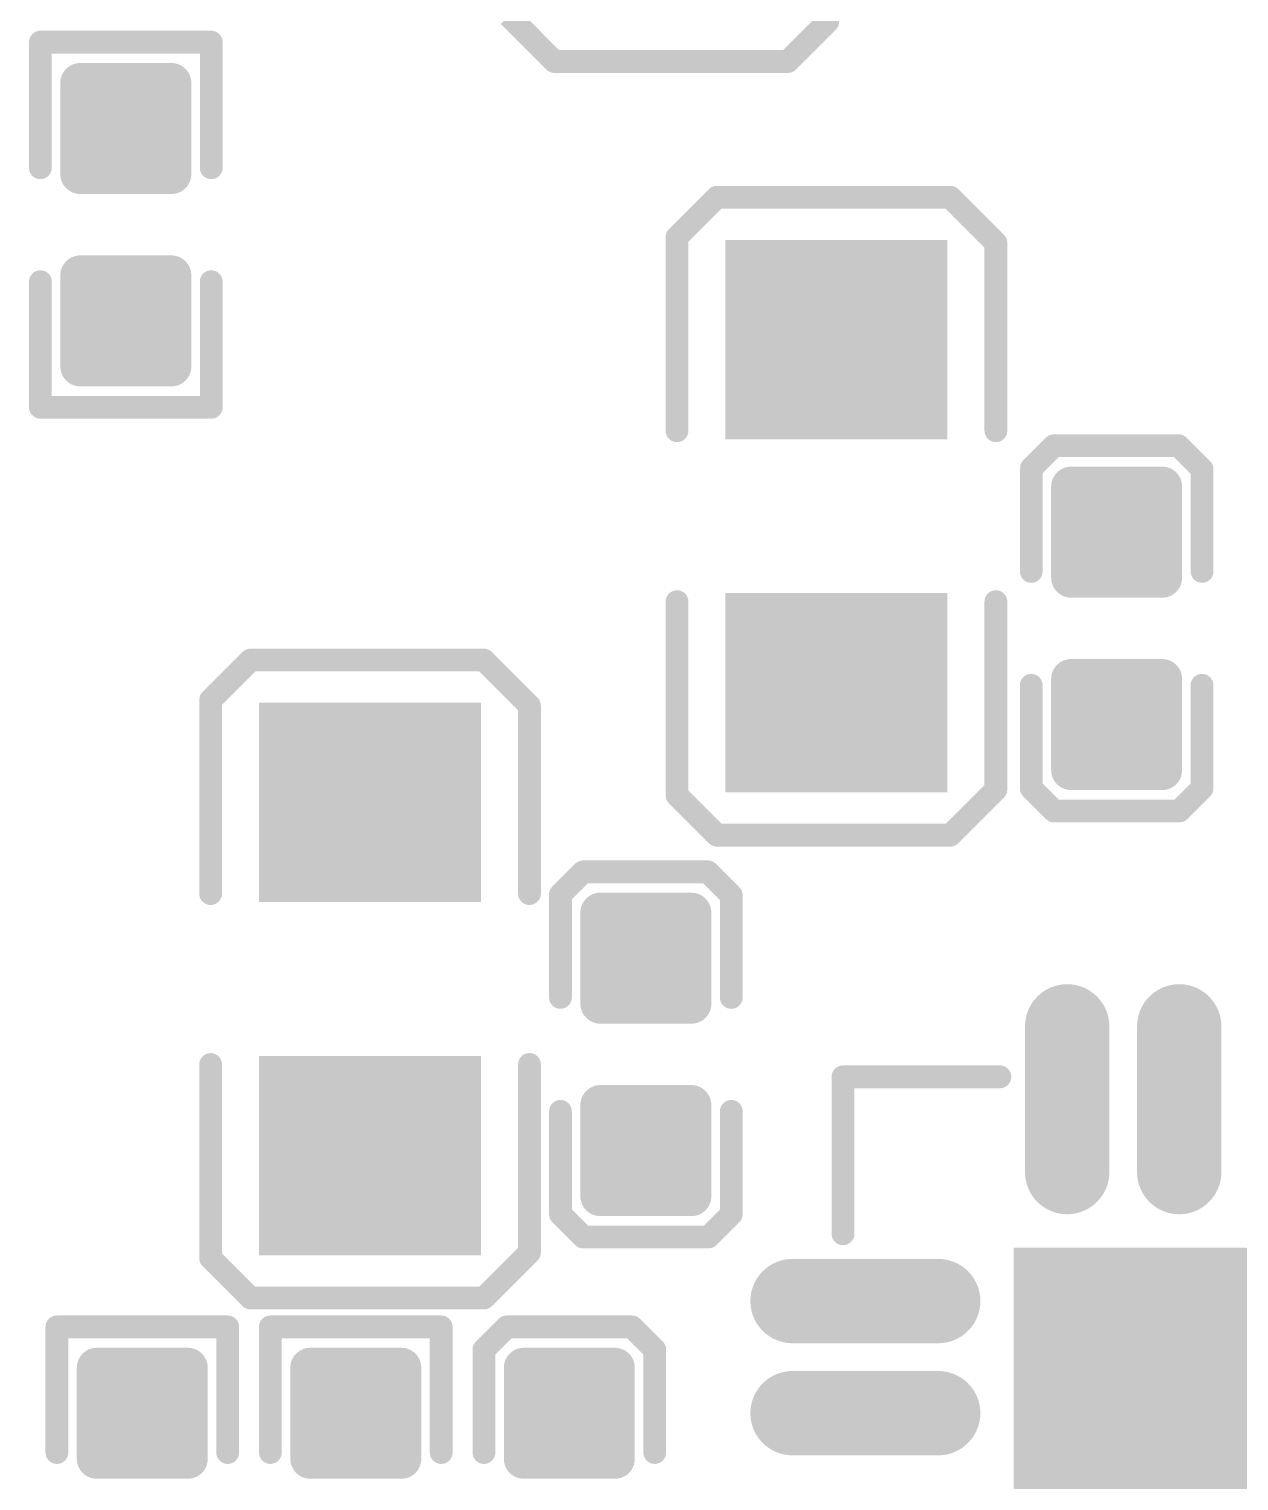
# Model space of a CAD drawing. Extents: x 18.8 to 58.3, y 22.4 to 94.7.
# Drawn here: x 33.85 to 39.25, y 44.5 to 50.97 of the extents above; entities that cross this region are included whole.
import ezdxf

# ---------------------------------------------------------------- set-up
doc = ezdxf.new("R2010")
doc.units = 0
doc.header["$MEASUREMENT"] = 0
doc.layers.get('0').update_dxf_attribs({"linetype": 'CONTINUOUS'})
doc.layers.add('SILKTOP_PHO', color=251, linetype='CONTINUOUS')
doc.layers.add('SOLDERTOP_PHO', color=7, linetype='CONTINUOUS')

# ---------------------------------------------------------------- blocks, each defined once
blk = doc.blocks.new('ROUND_33')
at = {"const_width": 0.0508}
blk.add_lwpolyline([(-0.0254, 0, 1), (0.0254, 0, 1)], format="xyb", close=True, dxfattribs=at)
blk = doc.blocks.new('RECTANGLE_197')
blk.add_solid([(0.4953, 0.4445), (0.4953, -0.4445), (-0.4953, 0.4445), (-0.4953, -0.4445)])
blk = doc.blocks.new('OBLONG_277')
at = {"const_width": 0.376172}
blk.add_lwpolyline([(0, 0.324994), (0, -0.324994)], dxfattribs=at)
at = {"const_width": 0.188086}
for points in [[(-0.094042, 0.324994, 1), (0.094042, 0.324994, 1)], [(-0.094042, -0.324994, 1), (0.094042, -0.324994, 1)]]:
    blk.add_lwpolyline(points, format="xyb", close=True, dxfattribs=at)
blk = doc.blocks.new('OBLONG_278')
at = {"const_width": 0.376172}
blk.add_lwpolyline([(0.324994, 0), (-0.324994, 0)], dxfattribs=at)
at = {"const_width": 0.188086}
for points in [[(-0.419036, 0, 1), (-0.230952, 0, 1)], [(0.230952, 0, 1), (0.419036, 0, 1)]]:
    blk.add_lwpolyline(points, format="xyb", close=True, dxfattribs=at)
blk = doc.blocks.new('SQUARE_279')
blk.add_solid([(1.738122, 1.738122), (1.738122, -1.738122), (-1.738122, 1.738122), (-1.738122, -1.738122)])
blk = doc.blocks.new('ROUND_158')
at = {"const_width": 0.0889}
blk.add_lwpolyline([(-0.04445, 0, 1), (0.04445, 0, 1)], format="xyb", close=True, dxfattribs=at)

msp = doc.modelspace()

# ---------------------------------------------------------------- linework, layer by layer
at = {"layer": 'SILKTOP_PHO', "const_width": 0.1016}
for points in [[(37.411152, 51.869086), (37.411152, 51.005486)], [(36.191952, 50.827686), (35.988752, 51.030886)], [(37.411152, 51.005486), (37.233352, 50.827686)], [(34.661094, 50.9143), (33.899094, 50.9143)], [(33.899094, 50.9143), (33.899094, 50.353976)], [(34.661094, 50.353976), (34.661094, 50.9143)], [(37.233352, 50.827686), (36.191952, 50.827686)], [(36.738814, 50.044604), (36.916614, 50.222404)], [(36.916614, 50.222404), (37.958014, 50.222404)], [(37.958014, 50.222404), (38.161214, 50.019204)], [(36.738814, 49.181004), (36.738814, 50.044604)], [(38.161214, 50.019204), (38.161214, 49.181004)], [(33.899094, 49.285652), (33.899094, 49.845976)], [(34.661094, 49.845976), (34.661094, 49.285652)], [(34.661094, 49.285652), (33.899094, 49.285652)], [(38.318948, 49.012856), (38.420294, 49.114456)], [(38.420294, 49.114456), (38.976046, 49.114456)], [(38.976046, 49.114456), (39.080948, 49.009554)], [(38.318948, 48.553878), (38.318948, 49.012856)], [(39.080948, 49.009554), (39.080948, 48.553878)], [(36.738814, 48.419004), (36.738814, 47.555404)], [(38.161214, 47.580804), (38.161214, 48.419004)], [(34.6583, 47.9806), (34.8361, 48.1584)], [(34.8361, 48.1584), (35.8775, 48.1584)], [(35.8775, 48.1584), (36.0807, 47.9552)], [(38.318948, 48.045878), (38.318948, 47.587154)], [(39.080948, 47.587154), (39.080948, 48.045878)], [(34.6583, 47.117), (34.6583, 47.9806)], [(36.0807, 47.9552), (36.0807, 47.117)], [(36.738814, 47.555404), (36.916614, 47.377604)], [(37.958014, 47.377604), (38.161214, 47.580804)], [(38.318948, 47.587154), (38.420548, 47.485554)], [(38.979348, 47.485554), (39.080948, 47.587154)], [(38.420548, 47.485554), (38.979348, 47.485554)], [(36.916614, 47.377604), (37.958014, 47.377604)], [(36.218876, 47.112682), (36.320476, 47.214282)], [(36.320476, 47.214282), (36.875974, 47.214282)], [(36.875974, 47.214282), (36.980876, 47.10938)], [(36.218876, 46.653958), (36.218876, 47.112682)], [(36.980876, 47.10938), (36.980876, 46.653958)], [(34.6583, 46.355), (34.6583, 45.4914)], [(36.0807, 45.5168), (36.0807, 46.355)], [(38.178994, 46.299882), (37.479224, 46.299882)], [(37.479224, 46.299882), (37.479224, 45.600112)], [(36.218876, 46.145958), (36.218876, 45.687234)], [(36.980876, 45.687234), (36.980876, 46.145958)], [(36.218876, 45.687234), (36.320476, 45.585634)], [(36.879276, 45.585634), (36.980876, 45.687234)], [(36.320476, 45.585634), (36.879276, 45.585634)], [(34.6583, 45.4914), (34.8361, 45.3136)], [(35.8775, 45.3136), (36.0807, 45.5168)], [(34.8361, 45.3136), (35.8775, 45.3136)], [(33.9725, 44.624498), (33.9725, 45.184822)], [(33.9725, 45.184822), (34.7345, 45.184822)], [(34.7345, 45.184822), (34.7345, 44.624498)], [(35.687, 45.184822), (34.925, 45.184822)], [(34.925, 45.184822), (34.925, 44.624498)], [(35.687, 44.624498), (35.687, 45.184822)], [(35.9791, 45.184822), (35.8775, 45.083222)], [(36.5379, 45.184822), (35.9791, 45.184822)], [(36.6395, 45.083222), (36.5379, 45.184822)], [(35.8775, 45.083222), (35.8775, 44.624498)], [(36.6395, 44.624498), (36.6395, 45.083222)]]:
    msp.add_lwpolyline(points, dxfattribs=at)
at = {"layer": 'SOLDERTOP_PHO', "const_width": 0.1778}
for points in [[(34.076894, 50.325782), (34.076894, 50.732182)], [(34.076894, 50.732182), (34.483294, 50.732182)], [(34.1122, 50.325782), (34.1122, 50.732182)], [(34.29, 50.325782), (34.29, 50.732182)], [(34.4678, 50.325782), (34.4678, 50.732182)], [(34.483294, 50.732182), (34.483294, 50.325782)], [(34.076894, 50.6476), (34.483294, 50.6476)], [(34.076894, 50.4698), (34.483294, 50.4698)], [(34.483294, 50.325782), (34.076894, 50.325782)], [(34.076894, 49.46777), (34.076894, 49.87417)], [(34.076894, 49.87417), (34.483294, 49.87417)], [(34.1122, 49.46777), (34.1122, 49.87417)], [(34.29, 49.46777), (34.29, 49.87417)], [(34.4678, 49.46777), (34.4678, 49.87417)], [(34.483294, 49.87417), (34.483294, 49.46777)], [(34.076894, 49.7586), (34.483294, 49.7586)], [(34.076894, 49.5808), (34.483294, 49.5808)], [(34.483294, 49.46777), (34.076894, 49.46777)], [(38.496748, 48.525684), (38.496748, 48.932084)], [(38.496748, 48.932084), (38.903148, 48.932084)], [(38.5572, 48.525684), (38.5572, 48.932084)], [(38.735, 48.525684), (38.735, 48.932084)], [(38.903148, 48.932084), (38.903148, 48.525684)], [(38.496748, 48.8696), (38.903148, 48.8696)], [(38.496748, 48.6918), (38.903148, 48.6918)], [(38.903148, 48.525684), (38.496748, 48.525684)], [(38.496748, 47.667672), (38.496748, 48.074072)], [(38.496748, 48.074072), (38.903148, 48.074072)], [(38.5572, 47.667672), (38.5572, 48.074072)], [(38.735, 47.667672), (38.735, 48.074072)], [(38.903148, 48.074072), (38.903148, 47.667672)], [(38.496748, 47.9806), (38.903148, 47.9806)], [(38.496748, 47.8028), (38.903148, 47.8028)], [(38.903148, 47.667672), (38.496748, 47.667672)], [(36.396676, 46.625764), (36.396676, 47.032164)], [(36.396676, 47.032164), (36.803076, 47.032164)], [(36.4236, 46.625764), (36.4236, 47.032164)], [(36.6014, 46.625764), (36.6014, 47.032164)], [(36.7792, 46.625764), (36.7792, 47.032164)], [(36.803076, 47.032164), (36.803076, 46.625764)], [(36.396676, 46.9138), (36.803076, 46.9138)], [(36.396676, 46.736), (36.803076, 46.736)], [(36.803076, 46.625764), (36.396676, 46.625764)], [(36.396676, 45.767752), (36.396676, 46.174152)], [(36.396676, 46.174152), (36.803076, 46.174152)], [(36.4236, 45.767752), (36.4236, 46.174152)], [(36.6014, 45.767752), (36.6014, 46.174152)], [(36.7792, 45.767752), (36.7792, 46.174152)], [(36.803076, 46.174152), (36.803076, 45.767752)], [(36.396676, 46.0248), (36.803076, 46.0248)], [(36.396676, 45.847), (36.803076, 45.847)], [(36.803076, 45.767752), (36.396676, 45.767752)], [(34.1503, 44.596304), (34.1503, 45.002704)], [(34.1503, 45.002704), (34.5567, 45.002704)], [(34.29, 44.596304), (34.29, 45.002704)], [(34.4678, 44.596304), (34.4678, 45.002704)], [(34.5567, 45.002704), (34.5567, 44.596304)], [(35.1028, 44.596304), (35.1028, 45.002704)], [(35.1028, 45.002704), (35.5092, 45.002704)], [(35.179, 44.596304), (35.179, 45.002704)], [(35.3568, 44.596304), (35.3568, 45.002704)], [(35.5092, 45.002704), (35.5092, 44.596304)], [(36.0553, 44.596304), (36.0553, 45.002704)], [(36.0553, 45.002704), (36.4617, 45.002704)], [(36.068, 44.596304), (36.068, 45.002704)], [(36.2458, 44.596304), (36.2458, 45.002704)], [(36.4236, 44.596304), (36.4236, 45.002704)], [(36.4617, 45.002704), (36.4617, 44.596304)], [(34.1503, 44.958), (34.5567, 44.958)], [(35.1028, 44.958), (35.5092, 44.958)], [(36.0553, 44.958), (36.4617, 44.958)], [(34.1503, 44.7802), (34.5567, 44.7802)], [(35.1028, 44.7802), (35.5092, 44.7802)], [(36.0553, 44.7802), (36.4617, 44.7802)], [(34.1503, 44.6024), (34.5567, 44.6024)], [(34.5567, 44.596304), (34.1503, 44.596304)], [(35.1028, 44.6024), (35.5092, 44.6024)], [(35.5092, 44.596304), (35.1028, 44.596304)], [(36.0553, 44.6024), (36.4617, 44.6024)], [(36.4617, 44.596304), (36.0553, 44.596304)]]:
    msp.add_lwpolyline(points, dxfattribs=at)

# ---------------------------------------------------------------- block references
at = {"layer": 'SILKTOP_PHO'}
for p in [(37.411152, 51.005486), (33.899094, 50.9143), (34.661094, 50.9143), (36.191952, 50.827686), (37.233352, 50.827686), (33.899094, 50.353976), (34.661094, 50.353976), (36.916614, 50.222404), (37.958014, 50.222404), (36.738814, 50.044604), (38.161214, 50.019204), (33.899094, 49.845976), (34.661094, 49.845976), (33.899094, 49.285652), (34.661094, 49.285652), (36.738814, 49.181004), (38.161214, 49.181004), (38.420294, 49.114456), (38.976046, 49.114456), (38.318948, 49.012856), (39.080948, 49.009554), (38.318948, 48.553878), (39.080948, 48.553878), (36.738814, 48.419004), (38.161214, 48.419004), (34.8361, 48.1584), (35.8775, 48.1584), (38.318948, 48.045878), (39.080948, 48.045878), (34.6583, 47.9806), (36.0807, 47.9552), (36.738814, 47.555404), (38.161214, 47.580804), (38.318948, 47.587154), (39.080948, 47.587154), (38.420548, 47.485554), (38.979348, 47.485554), (36.916614, 47.377604), (37.958014, 47.377604), (36.320476, 47.214282), (36.875974, 47.214282), (34.6583, 47.117), (36.0807, 47.117), (36.218876, 47.112682), (36.980876, 47.10938), (36.218876, 46.653958), (36.980876, 46.653958), (34.6583, 46.355), (36.0807, 46.355), (37.479224, 46.299882), (38.178994, 46.299882), (36.218876, 46.145958), (36.980876, 46.145958), (36.218876, 45.687234), (36.980876, 45.687234), (37.479224, 45.600112), (36.320476, 45.585634), (36.879276, 45.585634), (34.6583, 45.4914), (36.0807, 45.5168), (34.8361, 45.3136), (35.8775, 45.3136), (33.9725, 45.184822), (34.7345, 45.184822), (34.925, 45.184822), (35.687, 45.184822), (35.9791, 45.184822), (36.5379, 45.184822), (35.8775, 45.083222), (36.6395, 45.083222), (33.9725, 44.624498), (34.7345, 44.624498), (34.925, 44.624498), (35.687, 44.624498), (35.8775, 44.624498), (36.6395, 44.624498)]:
    msp.add_blockref('ROUND_33', p, dxfattribs=at)
at = {"layer": 'SOLDERTOP_PHO'}
for name, p in [('ROUND_158', (34.076894, 50.732182)), ('ROUND_158', (34.1122, 50.732182)), ('ROUND_158', (34.29, 50.732182)), ('ROUND_158', (34.4678, 50.732182)), ('ROUND_158', (34.483294, 50.732182)), ('ROUND_158', (34.076894, 50.6476)), ('ROUND_158', (34.483294, 50.6476)), ('ROUND_158', (34.076894, 50.4698)), ('ROUND_158', (34.483294, 50.4698)), ('ROUND_158', (34.076894, 50.325782)), ('ROUND_158', (34.076894, 50.325782)), ('ROUND_158', (34.1122, 50.325782)), ('ROUND_158', (34.29, 50.325782)), ('ROUND_158', (34.4678, 50.325782)), ('ROUND_158', (34.483294, 50.325782)), ('RECTANGLE_197', (37.450014, 49.587404)), ('ROUND_158', (34.076894, 49.87417)), ('ROUND_158', (34.1122, 49.87417)), ('ROUND_158', (34.29, 49.87417)), ('ROUND_158', (34.4678, 49.87417)), ('ROUND_158', (34.483294, 49.87417)), ('ROUND_158', (34.076894, 49.7586)), ('ROUND_158', (34.483294, 49.7586)), ('ROUND_158', (34.076894, 49.5808)), ('ROUND_158', (34.483294, 49.5808)), ('ROUND_158', (34.076894, 49.46777)), ('ROUND_158', (34.076894, 49.46777)), ('ROUND_158', (34.1122, 49.46777)), ('ROUND_158', (34.29, 49.46777)), ('ROUND_158', (34.4678, 49.46777)), ('ROUND_158', (34.483294, 49.46777)), ('ROUND_158', (38.496748, 48.932084)), ('ROUND_158', (38.5572, 48.932084)), ('ROUND_158', (38.735, 48.932084)), ('ROUND_158', (38.903148, 48.932084)), ('ROUND_158', (38.496748, 48.8696)), ('ROUND_158', (38.903148, 48.8696)), ('ROUND_158', (38.496748, 48.6918)), ('ROUND_158', (38.903148, 48.6918)), ('ROUND_158', (38.496748, 48.525684)), ('ROUND_158', (38.496748, 48.525684)), ('ROUND_158', (38.5572, 48.525684)), ('ROUND_158', (38.735, 48.525684)), ('ROUND_158', (38.903148, 48.525684)), ('RECTANGLE_197', (37.450014, 48.012604)), ('ROUND_158', (38.496748, 48.074072)), ('ROUND_158', (38.5572, 48.074072)), ('ROUND_158', (38.735, 48.074072)), ('ROUND_158', (38.903148, 48.074072)), ('ROUND_158', (38.496748, 47.9806)), ('ROUND_158', (38.903148, 47.9806)), ('RECTANGLE_197', (35.3695, 47.5234)), ('ROUND_158', (38.496748, 47.8028)), ('ROUND_158', (38.903148, 47.8028)), ('ROUND_158', (38.496748, 47.667672)), ('ROUND_158', (38.496748, 47.667672)), ('ROUND_158', (38.5572, 47.667672)), ('ROUND_158', (38.735, 47.667672)), ('ROUND_158', (38.903148, 47.667672)), ('ROUND_158', (36.396676, 47.032164)), ('ROUND_158', (36.4236, 47.032164)), ('ROUND_158', (36.6014, 47.032164)), ('ROUND_158', (36.7792, 47.032164)), ('ROUND_158', (36.803076, 47.032164)), ('ROUND_158', (36.396676, 46.9138)), ('ROUND_158', (36.803076, 46.9138)), ('ROUND_158', (36.396676, 46.736)), ('ROUND_158', (36.803076, 46.736)), ('ROUND_158', (36.396676, 46.625764)), ('ROUND_158', (36.396676, 46.625764)), ('ROUND_158', (36.4236, 46.625764)), ('ROUND_158', (36.6014, 46.625764)), ('ROUND_158', (36.7792, 46.625764)), ('ROUND_158', (36.803076, 46.625764)), ('OBLONG_277', (38.479222, 46.20006)), ('OBLONG_277', (38.979094, 46.20006)), ('RECTANGLE_197', (35.3695, 45.9486)), ('ROUND_158', (36.396676, 46.174152)), ('ROUND_158', (36.4236, 46.174152)), ('ROUND_158', (36.6014, 46.174152)), ('ROUND_158', (36.7792, 46.174152)), ('ROUND_158', (36.803076, 46.174152)), ('ROUND_158', (36.396676, 46.0248)), ('ROUND_158', (36.803076, 46.0248)), ('ROUND_158', (36.396676, 45.847)), ('ROUND_158', (36.803076, 45.847)), ('ROUND_158', (36.396676, 45.767752)), ('ROUND_158', (36.396676, 45.767752)), ('ROUND_158', (36.4236, 45.767752)), ('ROUND_158', (36.6014, 45.767752)), ('ROUND_158', (36.7792, 45.767752)), ('ROUND_158', (36.803076, 45.767752)), ('SQUARE_279', (39.979092, 43.800014)), ('OBLONG_278', (37.579046, 45.299884)), ('ROUND_158', (34.1503, 45.002704)), ('ROUND_158', (34.29, 45.002704)), ('ROUND_158', (34.4678, 45.002704)), ('ROUND_158', (34.5567, 45.002704)), ('ROUND_158', (35.1028, 45.002704)), ('ROUND_158', (35.179, 45.002704)), ('ROUND_158', (35.3568, 45.002704)), ('ROUND_158', (35.5092, 45.002704)), ('ROUND_158', (36.0553, 45.002704)), ('ROUND_158', (36.068, 45.002704)), ('ROUND_158', (36.2458, 45.002704)), ('ROUND_158', (36.4236, 45.002704)), ('ROUND_158', (36.4617, 45.002704)), ('ROUND_158', (34.1503, 44.958)), ('ROUND_158', (34.5567, 44.958)), ('ROUND_158', (35.1028, 44.958)), ('ROUND_158', (35.5092, 44.958)), ('ROUND_158', (36.0553, 44.958)), ('ROUND_158', (36.4617, 44.958)), ('OBLONG_278', (37.579046, 44.800012)), ('ROUND_158', (34.1503, 44.7802)), ('ROUND_158', (34.5567, 44.7802)), ('ROUND_158', (35.1028, 44.7802)), ('ROUND_158', (35.5092, 44.7802)), ('ROUND_158', (36.0553, 44.7802)), ('ROUND_158', (36.4617, 44.7802)), ('ROUND_158', (34.1503, 44.6024)), ('ROUND_158', (34.1503, 44.596304)), ('ROUND_158', (34.1503, 44.596304)), ('ROUND_158', (34.29, 44.596304)), ('ROUND_158', (34.4678, 44.596304)), ('ROUND_158', (34.5567, 44.6024)), ('ROUND_158', (34.5567, 44.596304)), ('ROUND_158', (35.1028, 44.6024)), ('ROUND_158', (35.1028, 44.596304)), ('ROUND_158', (35.1028, 44.596304)), ('ROUND_158', (35.179, 44.596304)), ('ROUND_158', (35.3568, 44.596304)), ('ROUND_158', (35.5092, 44.6024)), ('ROUND_158', (35.5092, 44.596304)), ('ROUND_158', (36.0553, 44.6024)), ('ROUND_158', (36.0553, 44.596304)), ('ROUND_158', (36.0553, 44.596304)), ('ROUND_158', (36.068, 44.596304)), ('ROUND_158', (36.2458, 44.596304)), ('ROUND_158', (36.4236, 44.596304)), ('ROUND_158', (36.4617, 44.6024)), ('ROUND_158', (36.4617, 44.596304))]:
    msp.add_blockref(name, p, dxfattribs=at)

doc.saveas('drawing.dxf')
